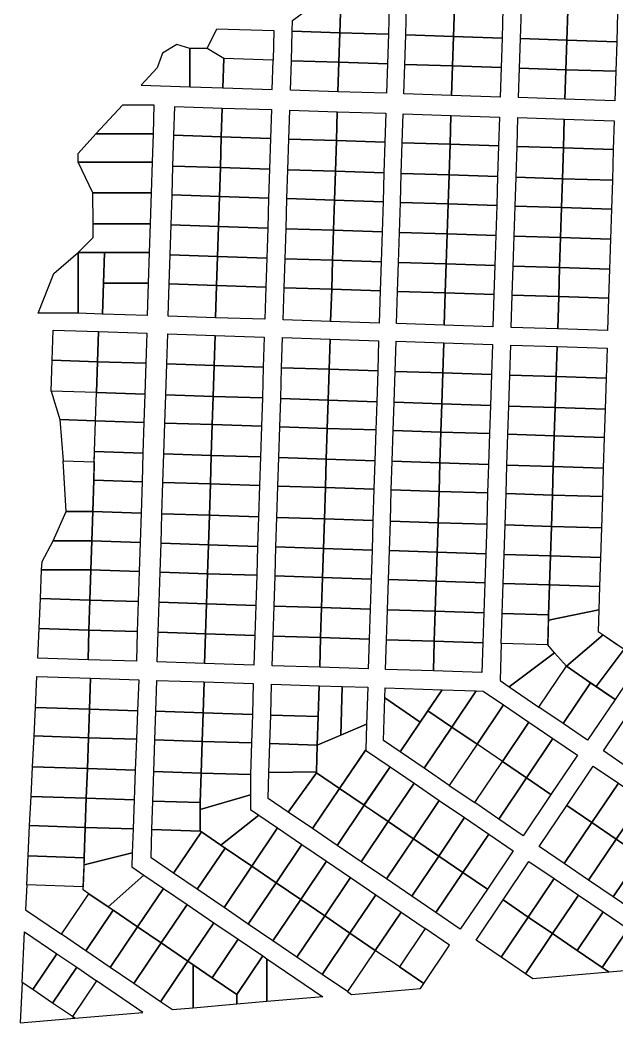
# Model space of a CAD drawing. Header units: millimetres. Extents: x 2242557 to 2246756, y 376935 to 382613.
# Drawn here: x 2244720 to 2245220, y 376935 to 377776 of the extents above; entities that cross this region are included whole.
import ezdxf

# ---------------------------------------------------------------- set-up
doc = ezdxf.new("R2010")
doc.units = ezdxf.units.MM
doc.layers.add('СНТ Красная поляна', color=6, linetype='Continuous')

msp = doc.modelspace()

# ---------------------------------------------------------------- linework, layer by layer
at = {"layer": 'СНТ Красная поляна'}
for points in [[(2244968.51, 377790.84), (2244988.48, 377790.19), (2244987.7, 377765.5), (2244947.89, 377766.8), (2244948.17, 377775.65)], [(2244988.48, 377790.19), (2245029.18, 377788.86), (2245028.4, 377764.18), (2244987.7, 377765.5)], [(2245043.74, 377788.39), (2245083.73, 377787.09), (2245082.95, 377762.4), (2245042.96, 377763.7)], [(2245083.73, 377787.09), (2245124.49, 377785.76), (2245123.71, 377761.07), (2245082.95, 377762.4)], [(2245139.9, 377785.26), (2245178.77, 377783.99), (2245177.99, 377759.3), (2245139.12, 377760.57)], [(2245178.77, 377783.99), (2245220.61, 377782.63), (2245219.83, 377757.94), (2245177.99, 377759.3)], [(2244932.53, 377767.3), (2244931.75, 377742.5), (2244890.47, 377743.84), (2244876.62, 377752.29), (2244884.62, 377768.86)], [(2244947.89, 377766.8), (2244987.7, 377765.5), (2244986.91, 377740.7), (2244947.11, 377742)], [(2244987.7, 377765.5), (2245028.4, 377764.18), (2245027.61, 377739.38), (2244986.91, 377740.7)], [(2245042.96, 377763.7), (2245082.95, 377762.4), (2245082.17, 377737.6), (2245042.18, 377738.9)], [(2245082.95, 377762.4), (2245123.71, 377761.07), (2245122.92, 377736.27), (2245082.17, 377737.6)], [(2245139.12, 377760.57), (2245177.99, 377759.3), (2245177.21, 377734.5), (2245138.33, 377735.77)], [(2245177.99, 377759.3), (2245219.83, 377757.94), (2245219.05, 377733.14), (2245177.21, 377734.5)], [(2244861.88, 377752.29), (2244850.98, 377755.68), (2244839.01, 377748.41), (2244834.52, 377736.03), (2244821.16, 377721.39), (2244861.88, 377720.07)], [(2244876.62, 377752.29), (2244861.88, 377752.29), (2244861.88, 377720.07), (2244889.69, 377719.16), (2244890.47, 377743.84)], [(2244890.47, 377743.84), (2244889.69, 377719.16), (2244930.97, 377717.82), (2244931.75, 377742.5)], [(2244947.11, 377742), (2244986.91, 377740.7), (2244986.13, 377716.02), (2244946.33, 377717.32)], [(2244986.91, 377740.7), (2245027.61, 377739.38), (2245026.83, 377714.69), (2244986.13, 377716.02)], [(2245042.18, 377738.9), (2245082.17, 377737.6), (2245081.38, 377712.92), (2245041.4, 377714.22)], [(2245082.17, 377737.6), (2245122.92, 377736.27), (2245122.14, 377711.59), (2245081.38, 377712.92)], [(2245138.33, 377735.77), (2245177.21, 377734.5), (2245176.43, 377709.82), (2245137.55, 377711.09)], [(2245219.05, 377733.14), (2245218.27, 377708.46), (2245176.43, 377709.82), (2245177.21, 377734.5)], [(2244831.95, 377705.1), (2244831.18, 377680.66), (2244783.13, 377680.66), (2244805.8, 377705.1)], [(2244849.47, 377703.67), (2244889.16, 377702.37), (2244888.4, 377678.22), (2244848.71, 377679.51)], [(2244889.16, 377702.37), (2244930.43, 377701.03), (2244929.67, 377676.87), (2244888.4, 377678.22)], [(2244945.8, 377700.53), (2244985.6, 377699.23), (2244984.84, 377675.08), (2244945.04, 377676.37)], [(2244985.6, 377699.23), (2245026.3, 377697.91), (2245025.54, 377673.75), (2244984.84, 377675.08)], [(2245040.87, 377697.43), (2245080.85, 377696.13), (2245080.09, 377671.97), (2245040.1, 377673.27)], [(2245080.85, 377696.13), (2245121.61, 377694.8), (2245120.85, 377670.64), (2245080.09, 377671.97)], [(2245137.02, 377694.3), (2245175.9, 377693.03), (2245175.13, 377668.88), (2245136.26, 377670.14)], [(2245175.9, 377693.03), (2245217.74, 377691.67), (2245216.97, 377667.51), (2245175.13, 377668.88)], [(2244831.18, 377680.66), (2244830.43, 377656.98), (2244768.44, 377656.98), (2244768.44, 377664.14), (2244783.13, 377680.66)], [(2244848.71, 377679.51), (2244888.4, 377678.22), (2244887.58, 377652.45), (2244847.89, 377653.74)], [(2244888.4, 377678.22), (2244929.67, 377676.87), (2244928.86, 377651.1), (2244887.58, 377652.45)], [(2244945.04, 377676.37), (2244984.84, 377675.08), (2244984.02, 377649.3), (2244944.22, 377650.6)], [(2244984.84, 377675.08), (2245025.54, 377673.75), (2245024.72, 377647.98), (2244984.02, 377649.3)], [(2245040.1, 377673.27), (2245080.09, 377671.97), (2245079.28, 377646.2), (2245039.29, 377647.5)], [(2245080.09, 377671.97), (2245120.85, 377670.64), (2245120.03, 377644.87), (2245079.28, 377646.2)], [(2245136.26, 377670.14), (2245175.13, 377668.88), (2245174.32, 377643.11), (2245135.44, 377644.37)], [(2245175.13, 377668.88), (2245216.97, 377667.51), (2245216.16, 377641.74), (2245174.32, 377643.11)], [(2244830.43, 377656.98), (2244829.62, 377631.26), (2244780.72, 377631.26), (2244768.44, 377656.98)], [(2244847.89, 377653.74), (2244887.58, 377652.45), (2244886.82, 377628.21), (2244847.12, 377629.5)], [(2244887.58, 377652.45), (2244928.86, 377651.1), (2244928.09, 377626.86), (2244886.82, 377628.21)], [(2244944.22, 377650.6), (2244984.02, 377649.3), (2244983.26, 377625.07), (2244943.45, 377626.36)], [(2244984.02, 377649.3), (2245024.72, 377647.98), (2245023.96, 377623.74), (2244983.26, 377625.07)], [(2245039.29, 377647.5), (2245079.28, 377646.2), (2245078.51, 377621.96), (2245038.52, 377623.27)], [(2245079.28, 377646.2), (2245120.03, 377644.87), (2245119.27, 377620.64), (2245078.51, 377621.96)], [(2245135.44, 377644.37), (2245174.32, 377643.11), (2245173.55, 377618.87), (2245134.68, 377620.13)], [(2245174.32, 377643.11), (2245216.16, 377641.74), (2245215.39, 377617.5), (2245173.55, 377618.87)], [(2244780.72, 377631.26), (2244829.62, 377631.26), (2244828.8, 377605.29), (2244780.98, 377605.29)], [(2244847.12, 377629.5), (2244886.82, 377628.21), (2244886.02, 377603.01), (2244846.33, 377604.31)], [(2244886.82, 377628.21), (2244928.09, 377626.86), (2244927.29, 377601.67), (2244886.02, 377603.01)], [(2244943.45, 377626.36), (2244983.26, 377625.07), (2244982.46, 377599.87), (2244942.66, 377601.17)], [(2244983.26, 377625.07), (2245023.96, 377623.74), (2245023.16, 377598.55), (2244982.46, 377599.87)], [(2245038.52, 377623.27), (2245078.51, 377621.96), (2245077.71, 377596.77), (2245037.72, 377598.07)], [(2245078.51, 377621.96), (2245119.27, 377620.64), (2245118.47, 377595.44), (2245077.71, 377596.77)], [(2245134.68, 377620.13), (2245173.55, 377618.87), (2245172.76, 377593.67), (2245133.88, 377594.94)], [(2245173.55, 377618.87), (2245215.39, 377617.5), (2245214.59, 377592.31), (2245172.76, 377593.67)], [(2244780.98, 377605.29), (2244828.8, 377605.29), (2244828.03, 377581.1), (2244790.35, 377581.1), (2244768.44, 377581.1), (2244780.98, 377593.78)], [(2244846.33, 377604.31), (2244886.02, 377603.01), (2244885.22, 377577.85), (2244845.53, 377579.14)], [(2244886.02, 377603.01), (2244927.29, 377601.67), (2244926.5, 377576.51), (2244885.22, 377577.85)], [(2244942.66, 377601.17), (2244982.46, 377599.87), (2244981.66, 377574.71), (2244941.86, 377576.01)], [(2244982.46, 377599.87), (2245023.16, 377598.55), (2245022.37, 377573.38), (2244981.66, 377574.71)], [(2245037.72, 377598.07), (2245077.71, 377596.77), (2245076.92, 377571.61), (2245036.93, 377572.91)], [(2245077.71, 377596.77), (2245118.47, 377595.44), (2245117.67, 377570.28), (2245076.92, 377571.61)], [(2245133.88, 377594.94), (2245172.76, 377593.67), (2245171.96, 377568.51), (2245133.09, 377569.78)], [(2245172.76, 377593.67), (2245214.59, 377592.31), (2245213.8, 377567.15), (2245171.96, 377568.51)], [(2244768.44, 377530.26), (2244734.89, 377530.26), (2244747.94, 377563.74), (2244768.44, 377581.1)], [(2244768.44, 377581.1), (2244790.35, 377581.1), (2244789.53, 377555.38), (2244788.72, 377529.6), (2244768.44, 377530.26)], [(2244790.35, 377581.1), (2244828.03, 377581.1), (2244827.22, 377555.38), (2244789.53, 377555.38)], [(2244845.53, 377579.14), (2244885.22, 377577.85), (2244884.46, 377553.56), (2244844.76, 377554.86)], [(2244885.22, 377577.85), (2244926.5, 377576.51), (2244925.73, 377552.22), (2244884.46, 377553.56)], [(2244941.86, 377576.01), (2244981.66, 377574.71), (2244980.9, 377550.42), (2244941.09, 377551.72)], [(2244981.66, 377574.71), (2245022.37, 377573.38), (2245021.6, 377549.1), (2244980.9, 377550.42)], [(2245036.93, 377572.91), (2245076.92, 377571.61), (2245076.15, 377547.32), (2245036.16, 377548.62)], [(2245076.92, 377571.61), (2245117.67, 377570.28), (2245116.91, 377545.99), (2245076.15, 377547.32)], [(2245133.09, 377569.78), (2245171.96, 377568.51), (2245171.19, 377544.22), (2245132.32, 377545.49)], [(2245171.96, 377568.51), (2245213.8, 377567.15), (2245213.03, 377542.86), (2245171.19, 377544.22)], [(2244789.53, 377555.38), (2244827.22, 377555.38), (2244826.36, 377528.38), (2244788.72, 377529.6)], [(2244844.76, 377554.86), (2244884.46, 377553.56), (2244883.6, 377526.51), (2244843.91, 377527.8)], [(2244884.46, 377553.56), (2244925.73, 377552.22), (2244924.87, 377525.17), (2244883.6, 377526.51)], [(2244941.09, 377551.72), (2244980.9, 377550.42), (2244980.04, 377523.37), (2244940.24, 377524.67)], [(2244980.9, 377550.42), (2245021.6, 377549.1), (2245020.74, 377522.04), (2244980.04, 377523.37)], [(2245036.16, 377548.62), (2245076.15, 377547.32), (2245075.29, 377520.27), (2245035.31, 377521.57)], [(2245076.15, 377547.32), (2245116.91, 377545.99), (2245116.05, 377518.94), (2245075.29, 377520.27)], [(2245132.32, 377545.49), (2245171.19, 377544.22), (2245170.34, 377517.17), (2245131.46, 377518.44)], [(2245171.19, 377544.22), (2245213.03, 377542.86), (2245212.18, 377515.81), (2245170.34, 377517.17)], [(2244747.53, 377516.09), (2244785.36, 377514.86), (2244784.57, 377489.63), (2244746.74, 377490.86)], [(2244785.36, 377514.86), (2244825.9, 377513.54), (2244825.1, 377488.31), (2244784.57, 377489.63)], [(2244843.44, 377512.96), (2244883.13, 377511.67), (2244882.33, 377486.44), (2244842.64, 377487.74)], [(2244883.13, 377511.67), (2244924.41, 377510.33), (2244923.61, 377485.1), (2244882.33, 377486.44)], [(2244939.77, 377509.83), (2244979.57, 377508.53), (2244978.77, 377483.3), (2244938.97, 377484.6)], [(2244979.57, 377508.53), (2245020.27, 377507.2), (2245019.48, 377481.98), (2244978.77, 377483.3)], [(2245034.84, 377506.73), (2245074.82, 377505.43), (2245074.03, 377480.2), (2245034.04, 377481.5)], [(2245074.82, 377505.43), (2245115.58, 377504.1), (2245114.78, 377478.87), (2245074.03, 377480.2)], [(2245130.99, 377503.6), (2245169.87, 377502.33), (2245169.07, 377477.1), (2245130.2, 377478.37)], [(2245169.87, 377502.33), (2245211.71, 377500.97), (2245210.91, 377475.74), (2245169.07, 377477.1)], [(2244746.74, 377490.86), (2244784.57, 377489.63), (2244783.75, 377463.75), (2244745.92, 377464.98)], [(2244784.57, 377489.63), (2244825.1, 377488.31), (2244824.28, 377462.43), (2244783.75, 377463.75)], [(2244842.64, 377487.74), (2244882.33, 377486.44), (2244881.52, 377460.56), (2244841.82, 377461.86)], [(2244882.33, 377486.44), (2244923.61, 377485.1), (2244922.79, 377459.22), (2244881.52, 377460.56)], [(2244938.97, 377484.6), (2244978.77, 377483.3), (2244977.96, 377457.42), (2244938.15, 377458.72)], [(2244978.77, 377483.3), (2245019.48, 377481.98), (2245018.66, 377456.1), (2244977.96, 377457.42)], [(2245034.04, 377481.5), (2245074.03, 377480.2), (2245073.21, 377454.32), (2245033.22, 377455.62)], [(2245074.03, 377480.2), (2245114.78, 377478.87), (2245113.97, 377452.99), (2245073.21, 377454.32)], [(2245130.2, 377478.37), (2245169.07, 377477.1), (2245168.25, 377451.22), (2245129.38, 377452.49)], [(2245169.07, 377477.1), (2245210.91, 377475.74), (2245210.09, 377449.86), (2245168.25, 377451.22)], [(2244745.92, 377464.98), (2244752.97, 377441.06), (2244783, 377440.09), (2244783.75, 377463.75)], [(2244783.75, 377463.75), (2244824.28, 377462.43), (2244823.53, 377438.77), (2244783, 377440.09)], [(2244841.82, 377461.86), (2244881.52, 377460.56), (2244880.77, 377436.9), (2244841.08, 377438.19)], [(2244881.52, 377460.56), (2244922.79, 377459.22), (2244922.04, 377435.56), (2244880.77, 377436.9)], [(2244938.15, 377458.72), (2244977.96, 377457.42), (2244977.21, 377433.76), (2244937.41, 377435.06)], [(2244977.96, 377457.42), (2245018.66, 377456.1), (2245017.91, 377432.43), (2244977.21, 377433.76)], [(2245033.22, 377455.62), (2245073.21, 377454.32), (2245072.46, 377430.66), (2245032.47, 377431.96)], [(2245073.21, 377454.32), (2245113.97, 377452.99), (2245113.22, 377429.33), (2245072.46, 377430.66)], [(2245129.38, 377452.49), (2245168.25, 377451.22), (2245167.5, 377427.56), (2245128.63, 377428.83)], [(2245168.25, 377451.22), (2245210.09, 377449.86), (2245209.34, 377426.2), (2245167.5, 377427.56)], [(2244752.97, 377441.06), (2244755.82, 377406.48), (2244781.91, 377405.63), (2244782.18, 377414.28), (2244783, 377440.09)], [(2244783, 377440.09), (2244823.53, 377438.77), (2244822.72, 377412.96), (2244782.18, 377414.28)], [(2244841.08, 377438.19), (2244880.77, 377436.9), (2244879.95, 377411.1), (2244840.26, 377412.39)], [(2244880.77, 377436.9), (2244922.04, 377435.56), (2244921.23, 377409.75), (2244879.95, 377411.1)], [(2244937.41, 377435.06), (2244977.21, 377433.76), (2244976.39, 377407.96), (2244936.59, 377409.25)], [(2244977.21, 377433.76), (2245017.91, 377432.43), (2245017.09, 377406.63), (2244976.39, 377407.96)], [(2245032.47, 377431.96), (2245072.46, 377430.66), (2245071.64, 377404.85), (2245031.66, 377406.16)], [(2245072.46, 377430.66), (2245113.22, 377429.33), (2245112.4, 377403.53), (2245071.64, 377404.85)], [(2245128.63, 377428.83), (2245167.5, 377427.56), (2245166.69, 377401.76), (2245127.81, 377403.02)], [(2245167.5, 377427.56), (2245209.34, 377426.2), (2245208.53, 377400.39), (2245166.69, 377401.76)], [(2244782.18, 377414.28), (2244822.72, 377412.96), (2244821.96, 377389.05), (2244781.43, 377390.37)], [(2244840.26, 377412.39), (2244879.95, 377411.1), (2244879.2, 377387.18), (2244839.5, 377388.48)], [(2244755.82, 377406.48), (2244781.91, 377405.63), (2244781.43, 377390.37), (2244780.6, 377364.09), (2244758.26, 377364.09)], [(2244879.95, 377411.1), (2244921.23, 377409.75), (2244920.47, 377385.84), (2244879.2, 377387.18)], [(2244936.59, 377409.25), (2244976.39, 377407.96), (2244975.64, 377384.04), (2244935.83, 377385.34)], [(2244976.39, 377407.96), (2245017.09, 377406.63), (2245016.34, 377382.72), (2244975.64, 377384.04)], [(2245031.66, 377406.16), (2245071.64, 377404.85), (2245070.89, 377380.94), (2245030.9, 377382.24)], [(2245071.64, 377404.85), (2245112.4, 377403.53), (2245111.65, 377379.61), (2245070.89, 377380.94)], [(2245127.81, 377403.02), (2245166.69, 377401.76), (2245165.93, 377377.84), (2245127.06, 377379.11)], [(2245166.69, 377401.76), (2245208.53, 377400.39), (2245207.77, 377376.48), (2245165.93, 377377.84)], [(2244781.43, 377390.37), (2244821.96, 377389.05), (2244821.13, 377362.77), (2244780.6, 377364.09)], [(2244839.5, 377388.48), (2244879.2, 377387.18), (2244878.36, 377360.9), (2244838.67, 377362.2)], [(2244879.2, 377387.18), (2244920.47, 377385.84), (2244919.64, 377359.56), (2244878.36, 377360.9)], [(2244935.83, 377385.34), (2244975.64, 377384.04), (2244974.8, 377357.76), (2244935, 377359.06)], [(2244975.64, 377384.04), (2245016.34, 377382.72), (2245015.51, 377356.44), (2244974.8, 377357.76)], [(2245030.9, 377382.24), (2245070.89, 377380.94), (2245070.06, 377354.66), (2245030.07, 377355.96)], [(2245070.89, 377380.94), (2245111.65, 377379.61), (2245110.82, 377353.33), (2245070.06, 377354.66)], [(2245127.06, 377379.11), (2245165.93, 377377.84), (2245165.1, 377351.56), (2245126.23, 377352.83)], [(2245165.93, 377377.84), (2245207.77, 377376.48), (2245206.94, 377350.2), (2245165.1, 377351.56)], [(2244779.81, 377339.34), (2244747.49, 377339.34), (2244758.26, 377364.09), (2244780.6, 377364.09)], [(2244780.6, 377364.09), (2244821.13, 377362.77), (2244820.35, 377338.02), (2244779.81, 377339.34)], [(2244838.67, 377362.2), (2244878.36, 377360.9), (2244877.58, 377336.15), (2244837.89, 377337.45)], [(2244878.36, 377360.9), (2244919.64, 377359.56), (2244918.86, 377334.81), (2244877.58, 377336.15)], [(2244935, 377359.06), (2244974.8, 377357.76), (2244974.02, 377333.01), (2244934.22, 377334.31)], [(2244974.8, 377357.76), (2245015.51, 377356.44), (2245014.72, 377331.69), (2244974.02, 377333.01)], [(2245030.07, 377355.96), (2245070.06, 377354.66), (2245069.28, 377329.91), (2245029.29, 377331.21)], [(2245070.06, 377354.66), (2245110.82, 377353.33), (2245110.03, 377328.58), (2245069.28, 377329.91)], [(2245126.23, 377352.83), (2245165.1, 377351.56), (2245164.32, 377326.81), (2245125.44, 377328.08)], [(2245165.1, 377351.56), (2245206.94, 377350.2), (2245206.16, 377325.45), (2245164.32, 377326.81)], [(2244779.05, 377315.05), (2244737.79, 377315.05), (2244738.11, 377322.22), (2244747.49, 377339.34), (2244779.81, 377339.34)], [(2244779.81, 377339.34), (2244820.35, 377338.02), (2244819.58, 377313.73), (2244779.05, 377315.05)], [(2244837.89, 377337.45), (2244877.58, 377336.15), (2244876.81, 377311.87), (2244837.12, 377313.16)], [(2244877.58, 377336.15), (2244918.86, 377334.81), (2244918.09, 377310.52), (2244876.81, 377311.87)], [(2244934.22, 377334.31), (2244974.02, 377333.01), (2244973.25, 377308.73), (2244933.45, 377310.02)], [(2244974.02, 377333.01), (2245014.72, 377331.69), (2245013.96, 377307.4), (2244973.25, 377308.73)], [(2245029.29, 377331.21), (2245069.28, 377329.91), (2245068.51, 377305.62), (2245028.52, 377306.93)], [(2245069.28, 377329.91), (2245110.03, 377328.58), (2245109.27, 377304.3), (2245068.51, 377305.62)], [(2245125.44, 377328.08), (2245164.32, 377326.81), (2245163.55, 377302.53), (2245124.68, 377303.79)], [(2245164.32, 377326.81), (2245206.16, 377325.45), (2245205.39, 377301.16), (2245163.55, 377302.53)], [(2244737.79, 377315.05), (2244779.05, 377315.05), (2244778.25, 377289.81), (2244736.73, 377291.16)], [(2244779.05, 377315.05), (2244819.58, 377313.73), (2244818.78, 377288.49), (2244778.25, 377289.81)], [(2244837.12, 377313.16), (2244876.81, 377311.87), (2244876.02, 377286.63), (2244836.33, 377287.92)], [(2244876.81, 377311.87), (2244918.09, 377310.52), (2244917.29, 377285.28), (2244876.02, 377286.63)], [(2244933.45, 377310.02), (2244973.25, 377308.73), (2244972.46, 377283.48), (2244932.65, 377284.78)], [(2244973.25, 377308.73), (2245013.96, 377307.4), (2245013.16, 377282.16), (2244972.46, 377283.48)], [(2245028.52, 377306.93), (2245068.51, 377305.62), (2245067.71, 377280.38), (2245027.72, 377281.68)], [(2245068.51, 377305.62), (2245109.27, 377304.3), (2245108.47, 377279.05), (2245067.71, 377280.38)], [(2245124.68, 377303.79), (2245163.55, 377302.53), (2245162.75, 377277.28), (2245123.88, 377278.55)], [(2245163.55, 377302.53), (2245205.39, 377301.16), (2245204.77, 377281.57), (2245162.62, 377273.04), (2245162.75, 377277.28)], [(2244736.73, 377291.16), (2244778.25, 377289.81), (2244777.45, 377264.63), (2244735.61, 377265.99)], [(2244778.25, 377289.81), (2244818.78, 377288.49), (2244817.98, 377263.31), (2244777.45, 377264.63)], [(2244836.33, 377287.92), (2244876.02, 377286.63), (2244875.22, 377261.45), (2244835.53, 377262.74)], [(2244876.02, 377286.63), (2244917.29, 377285.28), (2244916.49, 377260.1), (2244875.22, 377261.45)], [(2244932.65, 377284.78), (2244972.46, 377283.48), (2244971.66, 377258.3), (2244931.86, 377259.6)], [(2244972.46, 377283.48), (2245013.16, 377282.16), (2245012.36, 377256.98), (2244971.66, 377258.3)], [(2245027.72, 377281.68), (2245067.71, 377280.38), (2245066.91, 377255.2), (2245026.93, 377256.5)], [(2245067.71, 377280.38), (2245108.47, 377279.05), (2245107.67, 377253.87), (2245066.91, 377255.2)], [(2245123.88, 377278.55), (2245162.75, 377277.28), (2245161.96, 377252.1), (2245123.08, 377253.37)], [(2245204.77, 377281.57), (2245204.19, 377263.37), (2245208.35, 377260.54), (2245177.73, 377234.27), (2245167.68, 377245.64), (2245161.96, 377252.1), (2245162.62, 377273.04)], [(2244735.61, 377265.99), (2244777.45, 377264.63), (2244776.67, 377239.77), (2244734.5, 377241.14)], [(2244777.45, 377264.63), (2244817.98, 377263.31), (2244817.2, 377238.45), (2244776.67, 377239.77)], [(2244835.53, 377262.74), (2244875.22, 377261.45), (2244874.43, 377236.58), (2244834.74, 377237.88)], [(2244875.22, 377261.45), (2244916.49, 377260.1), (2244915.71, 377235.24), (2244874.43, 377236.58)], [(2245208.35, 377260.54), (2245226.05, 377248.48), (2245202.7, 377217.25), (2245197.93, 377220.5), (2245177.73, 377234.27)], [(2244931.86, 377259.6), (2244971.66, 377258.3), (2244970.87, 377233.44), (2244931.07, 377234.74)], [(2244971.66, 377258.3), (2245012.36, 377256.98), (2245011.58, 377232.12), (2244970.87, 377233.44)], [(2245026.93, 377256.5), (2245066.91, 377255.2), (2245066.13, 377230.34), (2245026.14, 377231.64)], [(2245066.91, 377255.2), (2245107.67, 377253.87), (2245106.88, 377229.01), (2245066.13, 377230.34)], [(2245123.08, 377253.37), (2245122.1, 377222.22), (2245129.69, 377217.04), (2245167.68, 377245.64), (2245161.96, 377252.1)], [(2245129.69, 377217.04), (2245154.68, 377200.02), (2245177.73, 377234.27), (2245167.68, 377245.64)], [(2245226.05, 377248.48), (2245240.23, 377238.81), (2245218.48, 377206.5), (2245202.7, 377217.25)], [(2245154.68, 377200.02), (2245177.73, 377234.27), (2245197.93, 377220.5), (2245174.88, 377186.25)], [(2244733.81, 377225.65), (2244778.75, 377224.19), (2244777.9, 377198.33), (2244732.65, 377199.81)], [(2244778.75, 377224.19), (2244819.2, 377222.87), (2244818.08, 377197.02), (2244777.9, 377198.33)], [(2244834.25, 377222.38), (2244873.94, 377221.09), (2244873.13, 377195.23), (2244833.44, 377196.52)], [(2244873.94, 377221.09), (2244915.22, 377219.74), (2244914.4, 377193.89), (2244873.13, 377195.23)], [(2244930.58, 377219.24), (2244970.38, 377217.95), (2244969.57, 377192.09), (2244929.77, 377193.39)], [(2245197.93, 377220.5), (2245218.48, 377206.5), (2245195.43, 377172.25), (2245174.88, 377186.25)], [(2244970.38, 377217.95), (2244989.76, 377217.32), (2244988.47, 377176.5), (2244968.81, 377168.13), (2244969.57, 377192.09)], [(2244989.76, 377217.32), (2245011.09, 377216.62), (2245010.11, 377185.7), (2244988.47, 377176.5)], [(2245025.38, 377207.73), (2245025.65, 377216.15), (2245073.39, 377214.59), (2245055.13, 377187.46)], [(2245073.39, 377214.59), (2245102.05, 377213.66), (2245081.59, 377183.25), (2245061.51, 377196.94)], [(2245102.05, 377213.66), (2245107.8, 377213.47), (2245124.9, 377201.82), (2245102.72, 377168.86), (2245081.59, 377183.25)], [(2245038.32, 377162.47), (2245024.25, 377172.05), (2245025.38, 377207.73), (2245055.13, 377187.46)], [(2245102.72, 377168.86), (2245124.9, 377201.82), (2245146.15, 377187.34), (2245123.97, 377154.38)], [(2244732.65, 377199.81), (2244777.9, 377198.33), (2244777.12, 377174.38), (2244731.59, 377175.86)], [(2244777.9, 377198.33), (2244818.08, 377197.02), (2244817.31, 377173.07), (2244777.12, 377174.38)], [(2244833.44, 377196.52), (2244873.13, 377195.23), (2244872.37, 377171.27), (2244832.68, 377172.57)], [(2244873.13, 377195.23), (2244914.4, 377193.89), (2244913.64, 377169.93), (2244872.37, 377171.27)], [(2244929.77, 377193.39), (2244969.57, 377192.09), (2244968.81, 377168.13), (2244929.01, 377169.43)], [(2245038.32, 377162.47), (2245061.51, 377196.94), (2245081.59, 377183.25), (2245058.4, 377148.79)], [(2245208.61, 377163.27), (2245231.66, 377197.52), (2245252.84, 377183.09), (2245229.79, 377148.84)], [(2244968.81, 377168.13), (2245010.11, 377185.7), (2245009.43, 377164.3), (2244987.52, 377131.74), (2244968.08, 377144.99), (2244968.1, 377145.61)], [(2245146.15, 377187.34), (2245166.35, 377173.58), (2245144.17, 377140.62), (2245123.97, 377154.38)], [(2245081.59, 377183.25), (2245102.72, 377168.86), (2245079.52, 377134.4), (2245058.4, 377148.79)], [(2244731.59, 377175.86), (2244777.12, 377174.38), (2244776.12, 377148.53), (2244730.15, 377150.03)], [(2244777.12, 377174.38), (2244817.31, 377173.07), (2244816.33, 377147.22), (2244776.12, 377148.53)], [(2244832.68, 377172.57), (2244872.37, 377171.27), (2244871.53, 377144.76), (2244831.84, 377146.05)], [(2244872.37, 377171.27), (2244913.64, 377169.93), (2244912.8, 377143.42), (2244871.53, 377144.76)], [(2244968.81, 377168.13), (2244968.1, 377145.61), (2244928.24, 377145.28), (2244929.01, 377169.43)], [(2245079.52, 377134.4), (2245100.77, 377119.92), (2245123.97, 377154.38), (2245102.72, 377168.86)], [(2245144.17, 377140.62), (2245166.35, 377173.58), (2245186.91, 377159.58), (2245164.72, 377126.61)], [(2245009.22, 377163.98), (2245029.86, 377149.91), (2245008.17, 377117.68), (2244987.52, 377131.74)], [(2245123.97, 377154.38), (2245144.17, 377140.62), (2245120.98, 377106.15), (2245100.77, 377119.92)], [(2244730.15, 377150.03), (2244776.12, 377148.53), (2244775.25, 377123.57), (2244728.93, 377125.08)], [(2244776.12, 377148.53), (2244816.33, 377147.22), (2244815.39, 377122.26), (2244775.25, 377123.57)], [(2244831.84, 377146.05), (2244871.53, 377144.76), (2244870.74, 377119.91), (2244831.05, 377121.2)], [(2244912.8, 377143.42), (2244912.8, 377126.45), (2244870.73, 377114.16), (2244870.73, 377119.91), (2244871.53, 377144.76)], [(2244968.1, 377145.61), (2244968.08, 377144.99), (2244944.53, 377111.95), (2244927.56, 377123.52), (2244928.24, 377145.28)], [(2244968.08, 377144.99), (2244987.52, 377131.74), (2244964.88, 377098.09), (2244944.53, 377111.95)], [(2245029.86, 377149.91), (2245049.94, 377136.23), (2245028.25, 377104), (2245007.96, 377117.82)], [(2245177.9, 377117.64), (2245200.08, 377150.6), (2245221.26, 377136.17), (2245199.08, 377103.21)], [(2245049.94, 377136.23), (2245071.07, 377121.84), (2245049.38, 377089.6), (2245028.25, 377104)], [(2245120.98, 377106.15), (2245144.17, 377140.62), (2245164.72, 377126.61), (2245141.53, 377092.15)], [(2245199.08, 377103.21), (2245221.26, 377136.17), (2245241.66, 377122.27), (2245219.47, 377089.31)], [(2244912.8, 377126.45), (2244912.8, 377114.19), (2244919.85, 377109.39), (2244887.87, 377084.33), (2244871.72, 377095.33), (2244870.7, 377096.03), (2244870.73, 377114.16)], [(2244987.52, 377131.74), (2245008.17, 377117.68), (2244985.52, 377084.02), (2244964.88, 377098.09)], [(2244728.93, 377125.08), (2244775.25, 377123.57), (2244774.41, 377099.17), (2244727.74, 377100.69)], [(2244775.25, 377123.57), (2244815.39, 377122.26), (2244814.47, 377097.86), (2244774.41, 377099.17)], [(2244831.05, 377121.2), (2244870.74, 377119.91), (2244870.7, 377096.03), (2244830.3, 377097.35)], [(2245008.17, 377117.68), (2245028.25, 377104), (2245005.6, 377070.34), (2244985.52, 377084.02)], [(2245071.07, 377121.84), (2245092.32, 377107.36), (2245070.63, 377075.12), (2245049.38, 377089.6)], [(2245177.9, 377117.64), (2245199.08, 377103.21), (2245175.88, 377068.74), (2245154.7, 377083.17)], [(2245241.66, 377122.27), (2245262.22, 377108.26), (2245240.04, 377075.3), (2245219.47, 377089.31)], [(2244919.85, 377109.39), (2244935.59, 377098.66), (2244913.97, 377066.55), (2244891.51, 377081.85), (2244887.87, 377084.33)], [(2244727.74, 377100.69), (2244774.41, 377099.17), (2244773.52, 377073.69), (2244726.51, 377075.22)], [(2245028.25, 377104), (2245049.38, 377089.6), (2245026.73, 377055.95), (2245005.6, 377070.34)], [(2245092.32, 377107.36), (2245112.53, 377093.59), (2245090.83, 377061.36), (2245070.63, 377075.12)], [(2245199.08, 377103.21), (2245219.47, 377089.31), (2245196.28, 377054.84), (2245175.88, 377068.74)], [(2244773.32, 377067.82), (2244773.52, 377073.69), (2244774.41, 377099.17), (2244814.47, 377097.86), (2244813.71, 377077.91)], [(2244830.3, 377097.35), (2244870.7, 377096.03), (2244871.72, 377095.33), (2244848.43, 377060.72), (2244829.55, 377073.59)], [(2244848.43, 377060.72), (2244871.72, 377095.33), (2244891.51, 377081.85), (2244868.21, 377047.24)], [(2244935.59, 377098.66), (2244955.93, 377084.8), (2244934.32, 377052.68), (2244913.97, 377066.55)], [(2245112.53, 377093.59), (2245133.08, 377079.59), (2245111.38, 377047.35), (2245090.83, 377061.36)], [(2244955.93, 377084.8), (2244976.58, 377070.74), (2244954.96, 377038.62), (2244934.32, 377052.68)], [(2245049.38, 377089.6), (2245070.63, 377075.12), (2245047.98, 377041.47), (2245026.73, 377055.95)], [(2245219.47, 377089.31), (2245240.04, 377075.3), (2245216.85, 377040.83), (2245196.28, 377054.84)], [(2244726.51, 377075.22), (2244773.52, 377073.69), (2244772.68, 377049.39), (2244725.33, 377050.93)], [(2244813.71, 377077.91), (2244813.27, 377066.18), (2244823.54, 377059.18), (2244793.44, 377032.6), (2244777.45, 377043.49), (2244772.59, 377046.81), (2244772.68, 377049.39), (2244773.32, 377067.82)], [(2244891.51, 377081.85), (2244913.97, 377066.55), (2244890.68, 377031.94), (2244868.21, 377047.24)], [(2245240.04, 377075.3), (2245260.99, 377061.02), (2245237.79, 377026.56), (2245216.85, 377040.83)], [(2244976.58, 377070.74), (2244996.66, 377057.05), (2244975.05, 377024.93), (2244954.96, 377038.62)], [(2245070.63, 377075.12), (2245090.83, 377061.36), (2245068.18, 377027.7), (2245047.98, 377041.47)], [(2245146.25, 377070.61), (2245167.43, 377056.18), (2245145.74, 377023.95), (2245124.56, 377038.38)], [(2244823.54, 377059.18), (2244839.89, 377048.04), (2244818.16, 377015.75), (2244797.67, 377029.71), (2244793.44, 377032.6)], [(2244913.97, 377066.55), (2244934.32, 377052.68), (2244911.03, 377018.07), (2244890.68, 377031.94)], [(2245090.83, 377061.36), (2245111.38, 377047.35), (2245088.73, 377013.7), (2245068.18, 377027.7)], [(2244725.33, 377050.93), (2244724.32, 377030.11), (2244754.57, 377009.5), (2244777.45, 377043.49), (2244772.59, 377046.81), (2244772.68, 377049.39)], [(2244934.32, 377052.68), (2244954.96, 377038.62), (2244931.67, 377004.01), (2244911.03, 377018.07)], [(2244996.66, 377057.05), (2245017.79, 377042.66), (2244996.17, 377010.54), (2244975.05, 377024.93)], [(2245167.43, 377056.18), (2245187.83, 377042.29), (2245166.13, 377010.05), (2245145.74, 377023.95)], [(2244777.45, 377043.49), (2244797.67, 377029.71), (2244774.8, 376995.72), (2244754.57, 377009.5)], [(2244837.95, 377002.27), (2244818.16, 377015.75), (2244839.89, 377048.04), (2244859.68, 377034.56)], [(2245017.79, 377042.66), (2245039.04, 377028.18), (2245017.42, 376996.06), (2244996.17, 377010.54)], [(2245187.83, 377042.29), (2245208.4, 377028.27), (2245186.7, 376996.04), (2245166.13, 377010.05)], [(2244860.42, 376986.96), (2244837.95, 377002.27), (2244859.68, 377034.56), (2244882.15, 377019.25)], [(2244954.96, 377038.62), (2244975.05, 377024.93), (2244951.75, 376990.32), (2244931.67, 377004.01)], [(2245124.56, 377038.38), (2245145.74, 377023.95), (2245123.09, 376990.29), (2245101.91, 377004.72)], [(2244797.67, 377029.71), (2244818.16, 377015.75), (2244795.29, 376981.76), (2244774.8, 376995.72)], [(2244975.05, 377024.93), (2244996.17, 377010.54), (2244972.88, 376975.93), (2244951.75, 376990.32)], [(2245039.04, 377028.18), (2245059.24, 377014.41), (2245037.63, 376982.3), (2245017.42, 376996.06)], [(2245208.4, 377028.27), (2245229.34, 377014), (2245207.65, 376981.76), (2245186.7, 376996.04)], [(2244880.76, 376973.1), (2244860.42, 376986.96), (2244882.15, 377019.25), (2244902.49, 377005.39)], [(2245145.74, 377023.95), (2245166.13, 377010.05), (2245143.49, 376976.4), (2245123.09, 376990.29)], [(2244730.37, 376963.09), (2244721.37, 376969.22), (2244723.42, 377011.66), (2244750.59, 376993.15)], [(2244818.16, 377015.75), (2244837.95, 377002.27), (2244815.07, 376968.28), (2244795.29, 376981.76)], [(2244996.17, 377010.54), (2245017.42, 376996.06), (2244994.13, 376961.45), (2244972.88, 376975.93)], [(2245058.18, 376968.29), (2245079.79, 377000.41), (2245059.24, 377014.41), (2245037.63, 376982.3)], [(2245166.13, 377010.05), (2245186.7, 376996.04), (2245207.65, 376981.76), (2245213.48, 376977.79), (2245149.54, 376972.27), (2245143.49, 376976.4)], [(2245229.34, 377014), (2245274.73, 376983.08), (2245213.48, 376977.79), (2245207.65, 376981.76)], [(2244837.95, 377002.27), (2244860.42, 376986.96), (2244837.54, 376952.97), (2244815.07, 376968.28)], [(2244901.41, 376959.03), (2244880.76, 376973.1), (2244902.49, 377005.39), (2244923.14, 376991.32)], [(2244730.37, 376963.09), (2244750.59, 376993.15), (2244767.19, 376981.84), (2244746.96, 376951.78)], [(2244901.41, 376959.03), (2244923.14, 376991.32), (2244926.66, 376988.92), (2244926.66, 376953.04), (2244901.41, 376950.86)], [(2244994.13, 376961.45), (2244997.5, 376959.15), (2245055.39, 376964.15), (2245058.18, 376968.29), (2245037.63, 376982.3), (2245017.42, 376996.06)], [(2244860.42, 376986.96), (2244864.74, 376984.01), (2244864.74, 376947.7), (2244847.46, 376946.21), (2244837.54, 376952.97)], [(2244864.74, 376984.01), (2244880.76, 376973.1), (2244901.41, 376959.03), (2244901.41, 376950.86), (2244864.74, 376947.7)], [(2244926.66, 376988.92), (2244973.41, 376957.07), (2244926.66, 376953.04)], [(2244767.19, 376981.84), (2244783.81, 376970.51), (2244763.59, 376940.45), (2244746.96, 376951.78)], [(2244721.37, 376969.22), (2244719.71, 376935.18), (2244765.52, 376939.14), (2244763.59, 376940.45), (2244746.96, 376951.78), (2244730.37, 376963.09)], [(2244763.59, 376940.45), (2244765.52, 376939.14), (2244822.63, 376944.06), (2244783.81, 376970.51)]]:
    msp.add_lwpolyline(points, close=True, dxfattribs=at)
for points in [[(2244783.13, 377680.66), (2244831.18, 377680.66)], [(2245208.35, 377260.54), (2245219.68, 377252.82)], [(2244929.01, 377169.43), (2244968.81, 377168.13)]]:
    msp.add_lwpolyline(points, dxfattribs=at)

doc.saveas('drawing.dxf')
